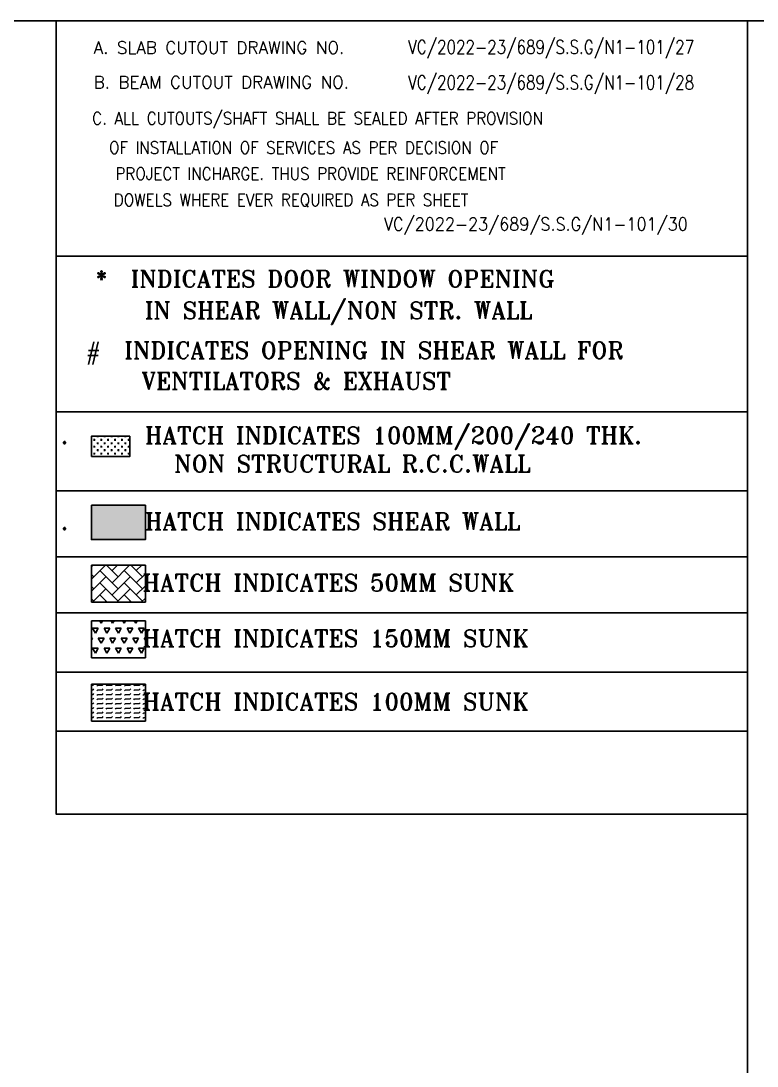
# Model space of a CAD drawing. Header units: millimetres. Extents: x 2061841 to 105821645, y -77612 to 48520811.
# Drawn here: x 105573059 to 105585056, y 48447342 to 48464360 of the extents above; entities that cross this region are included whole.
import ezdxf

# ---------------------------------------------------------------- set-up
doc = ezdxf.new("R2010")
doc.units = ezdxf.units.MM
doc.header["$LTSCALE"] = 10
doc.header["$MEASUREMENT"] = 0
doc.linetypes.add('$0$HIDDEN', pattern=[0.375, 0.25, -0.125])
for name, color, linetype in [('BEAM', 4, 'Continuous'), ('BORDER', 5, 'Continuous'), ('LINE', 4, 'Continuous'), ('LOGO', 1, 'Continuous'), ('S-NON STR WALL', 1, 'Continuous'), ('S-OPENING', 6, 'Continuous'), ('S-Sunk', 8, 'Continuous'), ('SHEET-TEXT', 7, 'Continuous'), ('T', 2, 'Continuous')]:
    doc.layers.add(name, color=color, linetype=linetype)
doc.layers.add('S-Hatch Balcony', color=8, linetype='Continuous', lineweight=5)
doc.layers.add('S-STRCOL HATCH', color=33, linetype='Continuous', lineweight=9)
doc.styles.add('RD', font='romand.shx', dxfattribs={"width": 0.9, "height": 225})
doc.styles.add('RT', font='romant.shx', dxfattribs={"height": 250})

# ---------------------------------------------------------------- blocks, each defined once
blk = doc.blocks.new('TOWER-A TYPICAL FLOOR FRAMING PLAN N')
at = {"layer": 'S-Hatch Balcony'}
h = blk.add_hatch(dxfattribs=at)
h.set_pattern_fill('AR-HBONE', color=6, scale=35, style=0)
h.set_pattern_definition([(45, (103177282.03, 49072543.29), (2e-14, 197.9899), [420, -140]), (135, (103177381.03, 49072642.29), (2e-14, 197.9899), [420, -140])])
h.paths.add_polyline_path([(102811208, 48553513), (102811208, 48552909.8), (102812086.9, 48552909.8), (102812086.9, 48553513)])
h = blk.add_hatch(dxfattribs=at)
h.set_pattern_fill('FLEX', color=8, scale=300, style=0)
h.set_pattern_definition([(0, (102493161.844, 48789319.41), (0, 75), [75, -75]), (45, (102493236.844, 48789319.41), (4e-15, 75), [18.75, -68.566017, 18.75, -106.066017])])
h.paths.add_polyline_path([(102811208, 48551576.2), (102811208, 48550973), (102812086.9, 48550973), (102812086.9, 48551576.2)])
at = {"layer": 'S-NON STR WALL'}
h = blk.add_hatch(dxfattribs=at)
h.set_pattern_fill('CROSS', color=3, scale=225)
h.set_pattern_definition([(0, (102632647.35, 48661220.376), (56.25, 56.25), [28.125, -84.375]), (90, (102632661.415, 48661206.314), (-56.25, 56.25), [28.125, -84.375])])
h.paths.add_polyline_path([(102811208, 48555279.8), (102811832.6, 48555279.8), (102811832.6, 48555612.8), (102811208, 48555612.8), (102811208, 48555279.8)])
at = {"layer": 'S-STRCOL HATCH'}
h = blk.add_hatch(color=256, dxfattribs=at)
h.dxf.hatch_style = 1
h.paths.add_polyline_path([(102812086.9, 48553929.9), (102812086.9, 48554487.6), (102811208, 48554487.6), (102811208, 48553929.9)])
at = {"layer": 'S-Sunk', "linetype": '$0$HIDDEN'}
h = blk.add_hatch(dxfattribs=at)
h.set_pattern_fill('TRIANG', color=8, scale=500, style=0)
h.set_pattern_definition([(60, (102881398.16, 48477447.28), (-93.75, 162.37976), [93.75, -93.75]), (120, (102881398.16, 48477447.28), (-187.5, 1e-07), [93.75, -93.75]), (0, (102881351.28, 48477528.47), (93.75, 162.37976), [93.75, -93.75])])
h.paths.add_polyline_path([(102811208, 48552607.9), (102811208, 48552004.7), (102812086.9, 48552004.7), (102812086.9, 48552607.9)])
at = {"layer": 'BEAM', "linetype": 'Continuous', "ltscale": 100}
for p, q in [((102811208, 48553513, -101.1), (102812086.9, 48553513, 101.1)), ((102811208, 48552909.8, -101.1), (102811208, 48553513, -101.1)), ((102812086.9, 48553513, 101.1), (102812086.9, 48552909.8, 101.1)), ((102812086.9, 48552909.8, 101.1), (102811208, 48552909.8, -101.1)), ((102811208, 48552607.9, -101.1), (102812086.9, 48552607.9, 101.1)), ((102811208, 48552004.7, -101.1), (102811208, 48552607.9, -101.1)), ((102812086.9, 48552607.9, 101.1), (102812086.9, 48552004.7, 101.1)), ((102812086.9, 48552004.7, 101.1), (102811208, 48552004.7, -101.1)), ((102811208, 48551576.2, -101.1), (102812086.9, 48551576.2, 101.1)), ((102811208, 48550973, -101.1), (102811208, 48551576.2, -101.1)), ((102812086.9, 48551576.2, 101.1), (102812086.9, 48550973, 101.1)), ((102812086.9, 48550973, 101.1), (102811208, 48550973, -101.1))]:
    blk.add_line(p, q, dxfattribs=at)
at = {"layer": 'BEAM', "linetype": 'Continuous', "ltscale": 0.3, "elevation": 101.1}
for points in [[(102810634.5, 48556008.2), (102821901.1, 48556008.2)], [(102810634.5, 48554723.5), (102821901.1, 48554723.5)], [(102821901.1, 48553647.3), (102810634.5, 48553647.3)], [(102821901.1, 48552739), (102810634.5, 48552739)], [(102821901.1, 48551773.3), (102810634.5, 48551773.3)], [(102821901.1, 48550807.6), (102810634.5, 48550807.6)]]:
    blk.add_lwpolyline(points, dxfattribs=at)
at = {"layer": 'BORDER'}
blk.add_line((102821901.1, 48502974.5, 101.1), (102821901.1, 48562374.5, 101.1), dxfattribs=at)
at = {"layer": 'BORDER', "elevation": 101.1}
for points in [[(102750300.6, 48502974.5), (102834400.6, 48502974.5), (102834400.6, 48562374.5), (102750300.6, 48562374.5)], [(102810634.5, 48549456.7), (102821901.1, 48549456.7), (102821901.1, 48562374.5), (102810634.5, 48562374.5)], [(102810634.5, 48558541.7), (102821901.1, 48558541.7), (102821901.1, 48549456.7), (102810634.5, 48549456.7)]]:
    blk.add_lwpolyline(points, close=True, dxfattribs=at)
at = {"layer": 'LINE', "elevation": -101.1}
blk.add_lwpolyline([(102811208, 48554487.6), (102812086.9, 48554487.6), (102812086.9, 48553929.9), (102811208, 48553929.9)], close=True, dxfattribs=at)
at = {"layer": 'S-NON STR WALL', "color": 3, "elevation": -101.1}
blk.add_lwpolyline([(102811208, 48555279.8), (102811832.6, 48555279.8), (102811832.6, 48555612.8), (102811208, 48555612.8)], close=True, dxfattribs=at)
at = {"layer": 'LOGO', "style": 'RT'}
for s, p in [('*  INDICATES DOOR WINDOW OPENING ', (102811278.6, 48558036.6, 101.1)), ('IN SHEAR WALL/NON STR. WALL', (102812077.2, 48557522.7, 101.1)), (' #  INDICATES OPENING IN SHEAR WALL FOR  ', (102810925.7, 48556874.6, 101.1)), ('VENTILATORS & EXHAUST', (102812022.6, 48556373.3, 101.1)), ('.      HATCH INDICATES 100MM/200/240 THK.  ', (102810704.1, 48555487.7, 101.1)), ('NON STRUCTURAL R.C.C.WALL', (102812556.2, 48555025.6, 101.1)), ('.      HATCH INDICATES SHEAR WALL  ', (102810704.1, 48554088, 101.1)), ('       HATCH INDICATES 50MM SUNK', (102810599.8, 48553088.4, 303.4)), ('       HATCH INDICATES 150MM SUNK', (102810599.8, 48552183.2, 303.4)), ('       HATCH INDICATES 100MM SUNK', (102810599.8, 48551151.5, 303.4))]:
    blk.add_text(s, height=276.25, dxfattribs=at).set_placement(p)
at = {"layer": 'SHEET-TEXT', "color": 1, "style": 'RT', "width": 0.9}
blk.add_text('VC/2022-23/689/S.S.G/N1-101/30', height=212.5, dxfattribs=at).set_placement((102815975.9, 48558960.2, 113.7))
at = {"layer": 'T', "color": 1, "style": 'RD', "width": 0.8}
for s, p in [('VC/2022-23/689/S.S.G/N1-101/27', (102816369.6, 48561836.6, 113.7)), ('VC/2022-23/689/S.S.G/N1-101/28', (102816369.6, 48561259.1, 113.7))]:
    blk.add_text(s, height=225, dxfattribs=at).set_placement(p)
at = {"layer": 'T', "color": 4, "style": 'RD'}
for s, width, p in [('A. SLAB CUTOUT DRAWING NO.', 1.000798, (102811245.3, 48561840.5, 101.1)), ('B. BEAM CUTOUT DRAWING NO.', 1.000798, (102811245.3, 48561275.2, 101.1)), ('C. ALL CUTOUTS/SHAFT SHALL BE SEALED AFTER PROVISION ', 0.9, (102811221.2, 48560688.7, 101.1)), ('  OF INSTALLATION OF SERVICES AS PER DECISION OF  ', 0.9, (102811248.7, 48560212.3, 101.1)), (' PROJECT INCHARGE. THUS PROVIDE REINFORCEMENT  ', 0.9, (102811476.6, 48559787, 101.1)), (' DOWELS WHERE EVER REQUIRED AS PER SHEET ', 0.9, (102811448.5, 48559360.6, 101.1))]:
    blk.add_text(s, height=200, dxfattribs=dict(at, width=width)).set_placement(p)

msp = doc.modelspace()

# ---------------------------------------------------------------- block references
at = {"layer": 'S-OPENING'}
msp.add_blockref('TOWER-A TYPICAL FLOOR FRAMING PLAN N', (2763000.3, -98014.7), dxfattribs=at)

doc.saveas('drawing.dxf')
